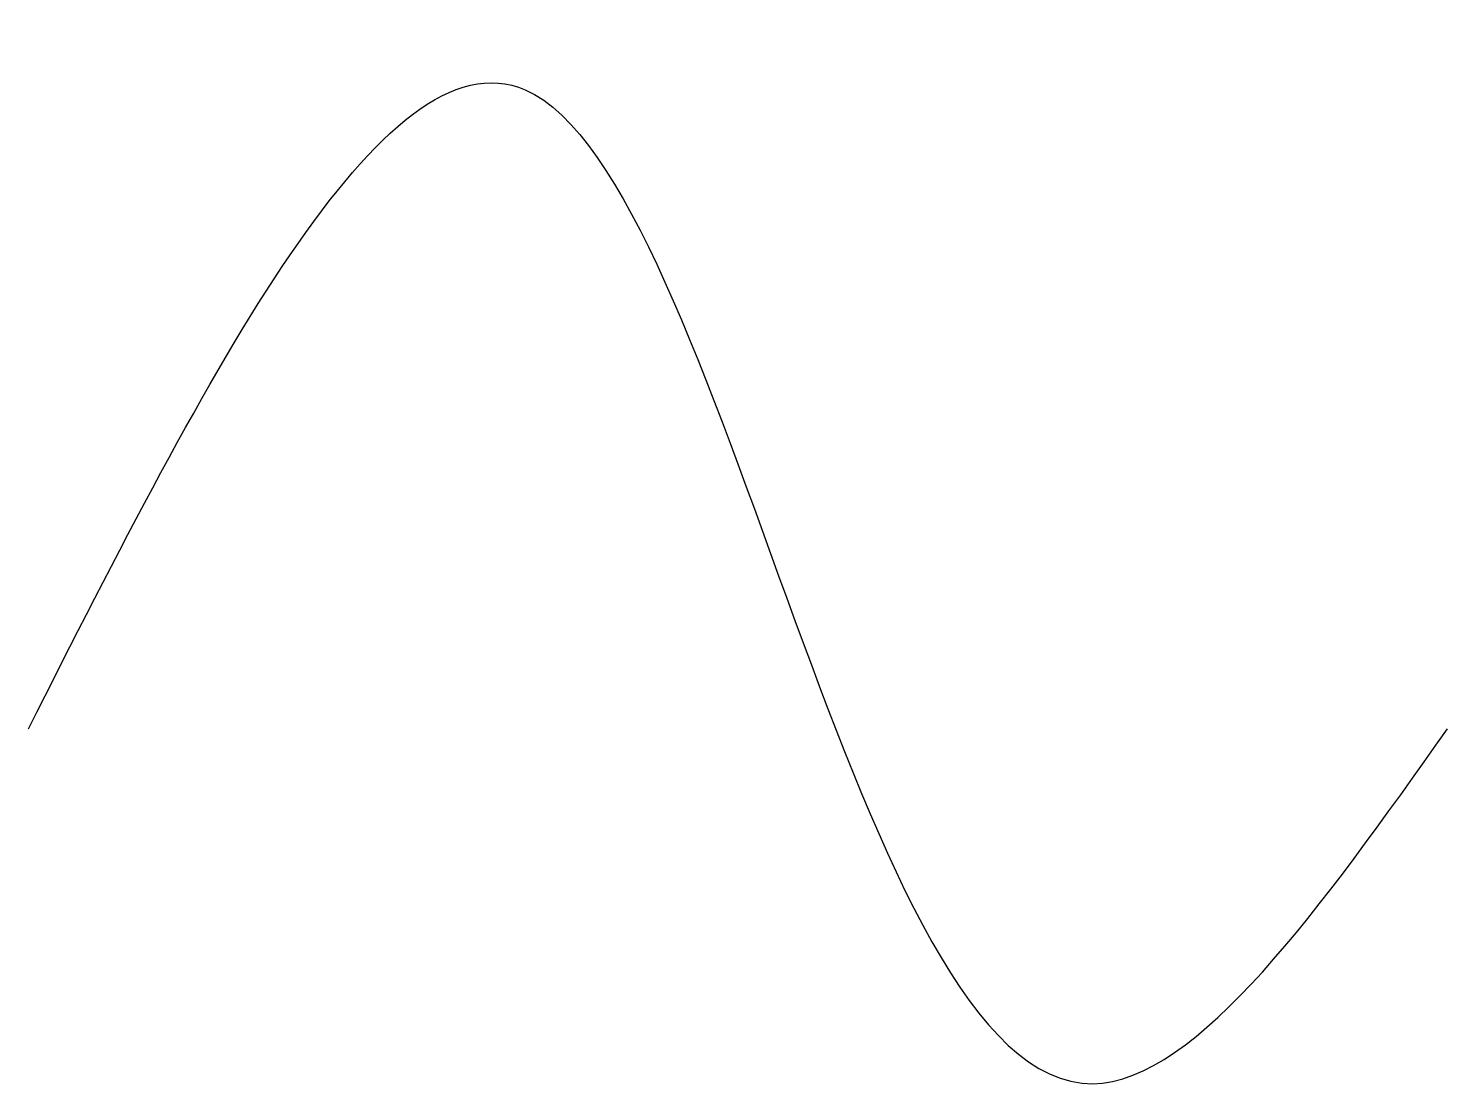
# Model space of a CAD drawing. Header units: metres. Extents: x 0 to 1000, y -252 to 493.
import ezdxf

# ---------------------------------------------------------------- set-up
doc = ezdxf.new("R2010")
doc.units = ezdxf.units.M

msp = doc.modelspace()

# ---------------------------------------------------------------- linework, layer by layer
msp.add_spline([(0, 0), (350, 450), (750, -250), (1000, 0)], degree=3)

doc.saveas('drawing.dxf')
